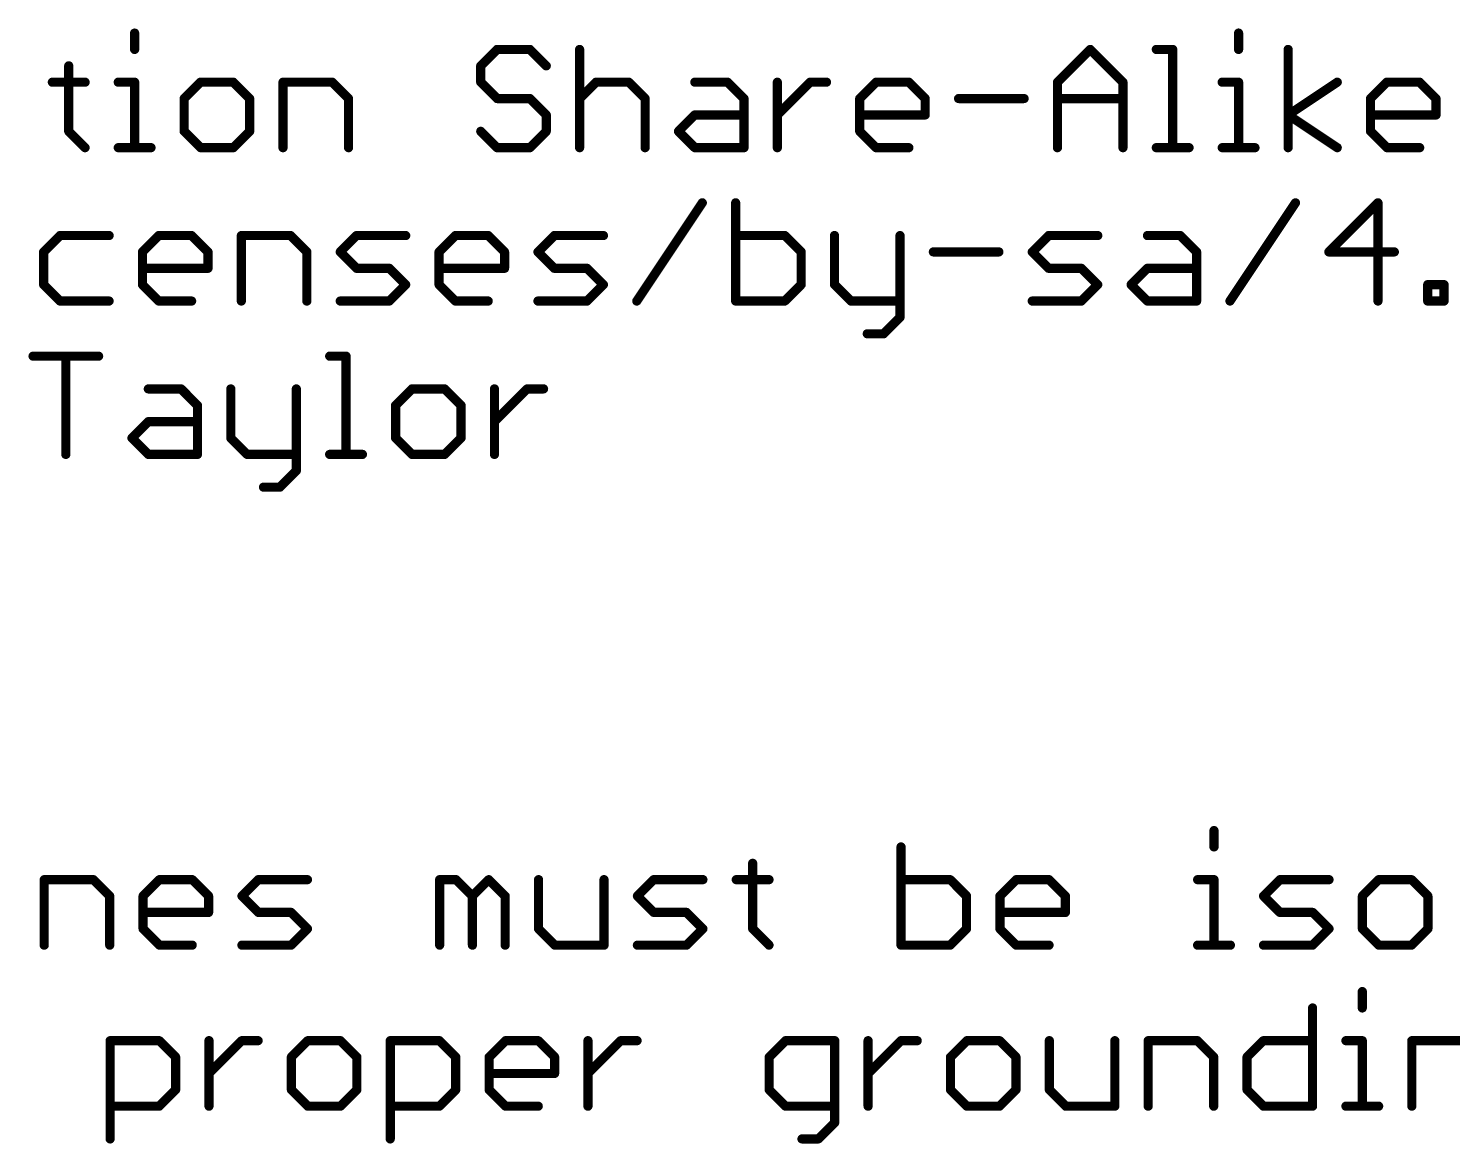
# Model space of a CAD drawing. Extents: x -47 to 60, y -34 to 22.
# Drawn here: x 18.45 to 42.03, y -34.2 to -15.73 of the extents above; entities that cross this region are included whole.
import ezdxf

# ---------------------------------------------------------------- set-up
doc = ezdxf.new("R2010")
doc.units = 0
doc.layers.add('51', color=253, linetype='CONTINUOUS')

msp = doc.modelspace()

# ---------------------------------------------------------------- linework, layer by layer
at = {"layer": '51', "const_width": 0.1524}
for points in [[(20.2079, -15.8056), (20.2079, -16.0768)], [(38.4895, -15.8056), (38.4895, -16.0768)], [(26.2108, -16.0768), (25.9397, -16.348)], [(26.7531, -16.0768), (26.2108, -16.0768)], [(27.0243, -16.348), (26.7531, -16.0768)], [(27.5768, -16.0768), (27.5768, -17.7038)], [(35.4897, -16.6191), (36.0321, -16.0768)], [(36.0321, -16.0768), (36.5744, -16.6191)], [(37.1269, -16.0768), (37.3981, -16.0768)], [(37.3981, -16.0768), (37.3981, -17.7038)], [(39.3098, -17.7038), (39.3098, -16.0768)], [(19.1165, -16.348), (19.1165, -17.4326)], [(25.9397, -16.348), (25.9397, -16.6191)], [(18.8453, -16.6191), (19.3876, -16.6191)], [(19.9367, -16.6191), (20.2079, -16.6191)], [(20.2079, -16.6191), (20.2079, -17.7038)], [(21.2993, -16.6191), (21.0282, -16.8903)], [(21.8417, -16.6191), (21.2993, -16.6191)], [(22.1128, -16.8903), (21.8417, -16.6191)], [(22.6653, -17.7038), (22.6653, -16.6191)], [(22.6653, -16.6191), (23.4788, -16.6191)], [(23.4788, -16.6191), (23.75, -16.8903)], [(25.9397, -16.6191), (26.2108, -16.8903)], [(27.5768, -16.8903), (27.848, -16.6191)], [(27.848, -16.6191), (28.3903, -16.6191)], [(28.3903, -16.6191), (28.6615, -16.8903)], [(29.4851, -16.6191), (30.0275, -16.6191)], [(30.0275, -16.6191), (30.2986, -16.8903)], [(30.8511, -17.7038), (30.8511, -16.6191)], [(30.8511, -17.1615), (31.3935, -16.6191)], [(31.3935, -16.6191), (31.6646, -16.6191)], [(32.2154, -16.8903), (32.4866, -16.6191)], [(32.4866, -16.6191), (33.0289, -16.6191)], [(33.0289, -16.6191), (33.3001, -16.8903)], [(35.4897, -17.7038), (35.4897, -16.6191)], [(36.5744, -16.6191), (36.5744, -17.7038)], [(38.2183, -16.6191), (38.4895, -16.6191)], [(38.4895, -16.6191), (38.4895, -17.7038)], [(39.3098, -17.1615), (40.1233, -16.6191)], [(40.6741, -16.8903), (40.9452, -16.6191)], [(40.9452, -16.6191), (41.4876, -16.6191)], [(41.4876, -16.6191), (41.7587, -16.8903)], [(21.0282, -16.8903), (21.0282, -17.4326)], [(22.1128, -17.4326), (22.1128, -16.8903)], [(23.75, -16.8903), (23.75, -17.7038)], [(26.2108, -16.8903), (26.7531, -16.8903)], [(26.7531, -16.8903), (27.0243, -17.1615)], [(28.6615, -16.8903), (28.6615, -17.7038)], [(30.2986, -16.8903), (30.2986, -17.7038)], [(32.2154, -17.4326), (32.2154, -16.8903)], [(33.3001, -16.8903), (33.3001, -17.1615)], [(33.8526, -16.8903), (34.9372, -16.8903)], [(35.4897, -16.8903), (36.5744, -16.8903)], [(40.6741, -17.4326), (40.6741, -16.8903)], [(41.7587, -16.8903), (41.7587, -17.1615)], [(27.0243, -17.1615), (27.0243, -17.4326)], [(29.214, -17.4326), (29.4851, -17.1615)], [(29.4851, -17.1615), (30.2986, -17.1615)], [(33.3001, -17.1615), (32.2154, -17.1615)], [(40.1233, -17.7038), (39.3098, -17.1615)], [(41.7587, -17.1615), (40.6741, -17.1615)], [(19.1165, -17.4326), (19.3876, -17.7038)], [(21.0282, -17.4326), (21.2993, -17.7038)], [(21.8417, -17.7038), (22.1128, -17.4326)], [(26.2108, -17.7038), (25.9397, -17.4326)], [(27.0243, -17.4326), (26.7531, -17.7038)], [(29.4851, -17.7038), (29.214, -17.4326)], [(32.4866, -17.7038), (32.2154, -17.4326)], [(40.9452, -17.7038), (40.6741, -17.4326)], [(19.9367, -17.7038), (20.4791, -17.7038)], [(21.2993, -17.7038), (21.8417, -17.7038)], [(26.7531, -17.7038), (26.2108, -17.7038)], [(30.2986, -17.7038), (29.4851, -17.7038)], [(33.0289, -17.7038), (32.4866, -17.7038)], [(37.1269, -17.7038), (37.6692, -17.7038)], [(38.2183, -17.7038), (38.7607, -17.7038)], [(41.4876, -17.7038), (40.9452, -17.7038)], [(28.5238, -20.2438), (29.6085, -18.6168)], [(30.1609, -18.6168), (30.1609, -20.2438)], [(38.3467, -20.2438), (39.4314, -18.6168)], [(40.7974, -18.6168), (39.9839, -19.4303)], [(40.7974, -20.2438), (40.7974, -18.6168)], [(18.972, -19.1591), (18.7009, -19.4303)], [(19.7855, -19.1591), (18.972, -19.1591)], [(20.338, -19.4303), (20.6092, -19.1591)], [(20.6092, -19.1591), (21.1515, -19.1591)], [(21.1515, -19.1591), (21.4227, -19.4303)], [(21.9752, -20.2438), (21.9752, -19.1591)], [(21.9752, -19.1591), (22.7887, -19.1591)], [(22.7887, -19.1591), (23.0598, -19.4303)], [(23.6123, -19.4303), (23.8835, -19.1591)], [(23.8835, -19.1591), (24.697, -19.1591)], [(25.2495, -19.4303), (25.5206, -19.1591)], [(25.5206, -19.1591), (26.063, -19.1591)], [(26.063, -19.1591), (26.3341, -19.4303)], [(26.8866, -19.4303), (27.1578, -19.1591)], [(27.1578, -19.1591), (27.9713, -19.1591)], [(30.9744, -19.1591), (30.1609, -19.1591)], [(31.2456, -19.4303), (30.9744, -19.1591)], [(31.7981, -19.1591), (31.7981, -19.9726)], [(32.8828, -19.1591), (32.8828, -20.515)], [(35.0724, -19.4303), (35.3436, -19.1591)], [(35.3436, -19.1591), (36.1571, -19.1591)], [(36.9807, -19.1591), (37.5231, -19.1591)], [(37.5231, -19.1591), (37.7942, -19.4303)], [(18.7009, -19.4303), (18.7009, -19.9726)], [(20.338, -19.9726), (20.338, -19.4303)], [(21.4227, -19.4303), (21.4227, -19.7015)], [(23.0598, -19.4303), (23.0598, -20.2438)], [(23.8835, -19.7015), (23.6123, -19.4303)], [(25.2495, -19.9726), (25.2495, -19.4303)], [(26.3341, -19.4303), (26.3341, -19.7015)], [(27.1578, -19.7015), (26.8866, -19.4303)], [(31.2456, -19.9726), (31.2456, -19.4303)], [(33.4353, -19.4303), (34.5199, -19.4303)], [(35.3436, -19.7015), (35.0724, -19.4303)], [(37.7942, -19.4303), (37.7942, -20.2438)], [(39.9839, -19.4303), (41.0685, -19.4303)], [(21.4227, -19.7015), (20.338, -19.7015)], [(24.4258, -19.7015), (23.8835, -19.7015)], [(24.697, -19.9726), (24.4258, -19.7015)], [(26.3341, -19.7015), (25.2495, -19.7015)], [(27.7001, -19.7015), (27.1578, -19.7015)], [(27.9713, -19.9726), (27.7001, -19.7015)], [(35.8859, -19.7015), (35.3436, -19.7015)], [(36.1571, -19.9726), (35.8859, -19.7015)], [(36.7096, -19.9726), (36.9807, -19.7015)], [(36.9807, -19.7015), (37.7942, -19.7015)], [(18.7009, -19.9726), (18.972, -20.2438)], [(20.6092, -20.2438), (20.338, -19.9726)], [(24.4258, -20.2438), (24.697, -19.9726)], [(25.5206, -20.2438), (25.2495, -19.9726)], [(27.7001, -20.2438), (27.9713, -19.9726)], [(30.9744, -20.2438), (31.2456, -19.9726)], [(31.7981, -19.9726), (32.0693, -20.2438)], [(35.8859, -20.2438), (36.1571, -19.9726)], [(36.9807, -20.2438), (36.7096, -19.9726)], [(41.621, -20.2438), (41.621, -19.9726)], [(41.621, -19.9726), (41.8922, -19.9726)], [(41.8922, -19.9726), (41.8922, -20.2438)], [(18.972, -20.2438), (19.7855, -20.2438)], [(21.1515, -20.2438), (20.6092, -20.2438)], [(23.6123, -20.2438), (24.4258, -20.2438)], [(26.063, -20.2438), (25.5206, -20.2438)], [(26.8866, -20.2438), (27.7001, -20.2438)], [(30.1609, -20.2438), (30.9744, -20.2438)], [(32.0693, -20.2438), (32.8828, -20.2438)], [(35.0724, -20.2438), (35.8859, -20.2438)], [(37.7942, -20.2438), (36.9807, -20.2438)], [(41.8922, -20.2438), (41.621, -20.2438)], [(32.8828, -20.515), (32.6116, -20.7861)], [(32.6116, -20.7861), (32.3404, -20.7861)], [(18.5263, -21.1568), (19.611, -21.1568)], [(19.0686, -22.7838), (19.0686, -21.1568)], [(23.4378, -21.1568), (23.7089, -21.1568)], [(23.7089, -21.1568), (23.7089, -22.7838)], [(20.4346, -21.6991), (20.977, -21.6991)], [(20.977, -21.6991), (21.2481, -21.9703)], [(21.8006, -21.6991), (21.8006, -22.5126)], [(22.8853, -21.6991), (22.8853, -23.055)], [(24.8004, -21.6991), (24.5292, -21.9703)], [(25.3427, -21.6991), (24.8004, -21.6991)], [(25.6139, -21.9703), (25.3427, -21.6991)], [(26.1664, -22.7838), (26.1664, -21.6991)], [(26.1664, -22.2415), (26.7087, -21.6991)], [(26.7087, -21.6991), (26.9799, -21.6991)], [(21.2481, -21.9703), (21.2481, -22.7838)], [(24.5292, -21.9703), (24.5292, -22.5126)], [(25.6139, -22.5126), (25.6139, -21.9703)], [(20.1635, -22.5126), (20.4346, -22.2415)], [(20.4346, -22.2415), (21.2481, -22.2415)], [(20.4346, -22.7838), (20.1635, -22.5126)], [(21.8006, -22.5126), (22.0718, -22.7838)], [(24.5292, -22.5126), (24.8004, -22.7838)], [(25.3427, -22.7838), (25.6139, -22.5126)], [(21.2481, -22.7838), (20.4346, -22.7838)], [(22.0718, -22.7838), (22.8853, -22.7838)], [(23.4378, -22.7838), (23.9801, -22.7838)], [(24.8004, -22.7838), (25.3427, -22.7838)], [(22.8853, -23.055), (22.6141, -23.3261)], [(22.6141, -23.3261), (22.343, -23.3261)], [(38.0822, -29.0136), (38.0822, -29.2848)], [(32.8996, -29.2848), (32.8996, -30.9118)], [(30.4421, -29.556), (30.4421, -30.6406)], [(18.7109, -30.9118), (18.7109, -29.8271)], [(18.7109, -29.8271), (19.5244, -29.8271)], [(19.5244, -29.8271), (19.7955, -30.0983)], [(20.348, -30.0983), (20.6192, -29.8271)], [(20.6192, -29.8271), (21.1615, -29.8271)], [(21.1615, -29.8271), (21.4327, -30.0983)], [(21.9852, -30.0983), (22.2564, -29.8271)], [(22.2564, -29.8271), (23.0699, -29.8271)], [(25.2595, -30.9118), (25.2595, -29.8271)], [(25.2595, -29.8271), (25.5307, -29.8271)], [(25.5307, -29.8271), (25.8018, -30.0983)], [(25.8018, -30.0983), (26.073, -29.8271)], [(26.073, -29.8271), (26.3442, -30.0983)], [(26.8967, -29.8271), (26.8967, -30.6406)], [(27.9813, -30.9118), (27.9813, -29.8271)], [(28.5338, -30.0983), (28.805, -29.8271)], [(28.805, -29.8271), (29.6185, -29.8271)], [(30.171, -29.8271), (30.7133, -29.8271)], [(33.7131, -29.8271), (32.8996, -29.8271)], [(33.9842, -30.0983), (33.7131, -29.8271)], [(34.5367, -30.0983), (34.8079, -29.8271)], [(34.8079, -29.8271), (35.3502, -29.8271)], [(35.3502, -29.8271), (35.6214, -30.0983)], [(37.811, -29.8271), (38.0822, -29.8271)], [(38.0822, -29.8271), (38.0822, -30.9118)], [(38.9025, -30.0983), (39.1736, -29.8271)], [(39.1736, -29.8271), (39.9871, -29.8271)], [(40.8108, -29.8271), (40.5396, -30.0983)], [(41.3531, -29.8271), (40.8108, -29.8271)], [(41.6243, -30.0983), (41.3531, -29.8271)], [(19.7955, -30.0983), (19.7955, -30.9118)], [(20.348, -30.6406), (20.348, -30.0983)], [(21.4327, -30.0983), (21.4327, -30.3695)], [(22.2564, -30.3695), (21.9852, -30.0983)], [(25.8018, -30.0983), (25.8018, -30.9118)], [(26.3442, -30.0983), (26.3442, -30.9118)], [(28.805, -30.3695), (28.5338, -30.0983)], [(33.9842, -30.6406), (33.9842, -30.0983)], [(34.5367, -30.6406), (34.5367, -30.0983)], [(35.6214, -30.0983), (35.6214, -30.3695)], [(39.1736, -30.3695), (38.9025, -30.0983)], [(40.5396, -30.0983), (40.5396, -30.6406)], [(41.6243, -30.6406), (41.6243, -30.0983)], [(21.4327, -30.3695), (20.348, -30.3695)], [(22.7987, -30.3695), (22.2564, -30.3695)], [(23.0699, -30.6406), (22.7987, -30.3695)], [(29.3473, -30.3695), (28.805, -30.3695)], [(29.6185, -30.6406), (29.3473, -30.3695)], [(35.6214, -30.3695), (34.5367, -30.3695)], [(39.716, -30.3695), (39.1736, -30.3695)], [(39.9871, -30.6406), (39.716, -30.3695)], [(20.6192, -30.9118), (20.348, -30.6406)], [(22.7987, -30.9118), (23.0699, -30.6406)], [(26.8967, -30.6406), (27.1678, -30.9118)], [(29.3473, -30.9118), (29.6185, -30.6406)], [(30.4421, -30.6406), (30.7133, -30.9118)], [(33.7131, -30.9118), (33.9842, -30.6406)], [(34.8079, -30.9118), (34.5367, -30.6406)], [(39.716, -30.9118), (39.9871, -30.6406)], [(40.5396, -30.6406), (40.8108, -30.9118)], [(41.3531, -30.9118), (41.6243, -30.6406)], [(21.1615, -30.9118), (20.6192, -30.9118)], [(21.9852, -30.9118), (22.7987, -30.9118)], [(27.1678, -30.9118), (27.9813, -30.9118)], [(28.5338, -30.9118), (29.3473, -30.9118)], [(32.8996, -30.9118), (33.7131, -30.9118)], [(35.3502, -30.9118), (34.8079, -30.9118)], [(37.811, -30.9118), (38.3534, -30.9118)], [(38.9025, -30.9118), (39.716, -30.9118)], [(40.8108, -30.9118), (41.3531, -30.9118)], [(40.5379, -31.6806), (40.5379, -31.9518)], [(39.7143, -31.9518), (39.7143, -33.5788)], [(19.8023, -34.1211), (19.8023, -32.4941)], [(19.8023, -32.4941), (20.6158, -32.4941)], [(20.6158, -32.4941), (20.887, -32.7653)], [(21.4395, -33.5788), (21.4395, -32.4941)], [(21.4395, -33.0365), (21.9818, -32.4941)], [(21.9818, -32.4941), (22.253, -32.4941)], [(23.0749, -32.4941), (22.8038, -32.7653)], [(23.6173, -32.4941), (23.0749, -32.4941)], [(23.8884, -32.7653), (23.6173, -32.4941)], [(24.4409, -34.1211), (24.4409, -32.4941)], [(24.4409, -32.4941), (25.2544, -32.4941)], [(25.2544, -32.4941), (25.5256, -32.7653)], [(26.0781, -32.7653), (26.3493, -32.4941)], [(26.3493, -32.4941), (26.8916, -32.4941)], [(26.8916, -32.4941), (27.1628, -32.7653)], [(27.7152, -33.5788), (27.7152, -32.4941)], [(27.7152, -33.0365), (28.2576, -32.4941)], [(28.2576, -32.4941), (28.5287, -32.4941)], [(30.9879, -32.4941), (30.7167, -32.7653)], [(31.8014, -32.4941), (30.9879, -32.4941)], [(31.8014, -33.85), (31.8014, -32.4941)], [(32.3539, -33.5788), (32.3539, -32.4941)], [(32.3539, -33.0365), (32.8962, -32.4941)], [(32.8962, -32.4941), (33.1673, -32.4941)], [(33.9893, -32.4941), (33.7182, -32.7653)], [(34.5316, -32.4941), (33.9893, -32.4941)], [(34.8028, -32.7653), (34.5316, -32.4941)], [(35.3553, -32.4941), (35.3553, -33.3076)], [(36.44, -33.5788), (36.44, -32.4941)], [(36.9925, -33.5788), (36.9925, -32.4941)], [(36.9925, -32.4941), (37.806, -32.4941)], [(37.806, -32.4941), (38.0771, -32.7653)], [(38.6296, -32.7653), (38.9008, -32.4941)], [(38.9008, -32.4941), (39.7143, -32.4941)], [(40.2668, -32.4941), (40.5379, -32.4941)], [(40.5379, -32.4941), (40.5379, -33.5788)], [(41.3582, -33.5788), (41.3582, -32.4941)], [(41.3582, -32.4941), (42.1717, -32.4941)], [(20.887, -32.7653), (20.887, -33.3076)], [(22.8038, -32.7653), (22.8038, -33.3076)], [(23.8884, -33.3076), (23.8884, -32.7653)], [(25.5256, -32.7653), (25.5256, -33.3076)], [(26.0781, -33.3076), (26.0781, -32.7653)], [(27.1628, -32.7653), (27.1628, -33.0365)], [(30.7167, -32.7653), (30.7167, -33.3076)], [(33.7182, -32.7653), (33.7182, -33.3076)], [(34.8028, -33.3076), (34.8028, -32.7653)], [(38.0771, -32.7653), (38.0771, -33.5788)], [(38.6296, -33.3076), (38.6296, -32.7653)], [(27.1628, -33.0365), (26.0781, -33.0365)], [(20.887, -33.3076), (20.6158, -33.5788)], [(22.8038, -33.3076), (23.0749, -33.5788)], [(23.6173, -33.5788), (23.8884, -33.3076)], [(25.5256, -33.3076), (25.2544, -33.5788)], [(26.3493, -33.5788), (26.0781, -33.3076)], [(30.7167, -33.3076), (30.9879, -33.5788)], [(33.7182, -33.3076), (33.9893, -33.5788)], [(34.5316, -33.5788), (34.8028, -33.3076)], [(35.3553, -33.3076), (35.6265, -33.5788)], [(38.9008, -33.5788), (38.6296, -33.3076)], [(20.6158, -33.5788), (19.8023, -33.5788)], [(23.0749, -33.5788), (23.6173, -33.5788)], [(25.2544, -33.5788), (24.4409, -33.5788)], [(26.8916, -33.5788), (26.3493, -33.5788)], [(30.9879, -33.5788), (31.8014, -33.5788)], [(33.9893, -33.5788), (34.5316, -33.5788)], [(35.6265, -33.5788), (36.44, -33.5788)], [(39.7143, -33.5788), (38.9008, -33.5788)], [(40.2668, -33.5788), (40.8091, -33.5788)], [(31.5302, -34.1211), (31.8014, -33.85)], [(31.259, -34.1211), (31.5302, -34.1211)]]:
    msp.add_lwpolyline(points, dxfattribs=at)
at = {"layer": '51', "const_width": 0.0762}
for points in [[(20.246, -15.8056, 1), (20.1698, -15.8056)], [(38.5276, -15.8056, 1), (38.4514, -15.8056)], [(26.2108, -16.0387, 1), (26.2108, -16.1149)], [(26.2378, -16.1038, 1), (26.1839, -16.0499)], [(26.7801, -16.0499, 1), (26.7262, -16.1038)], [(26.7531, -16.1149, 1), (26.7531, -16.0387)], [(27.6149, -16.0768, 1), (27.5387, -16.0768)], [(36.059, -16.0499, 1), (36.0051, -16.1038)], [(36.059, -16.1038, 1), (36.0051, -16.0499)], [(37.1269, -16.0387, 1), (37.1269, -16.1149)], [(37.4362, -16.0768, 1), (37.36, -16.0768)], [(37.3981, -16.1149, 1), (37.3981, -16.0387)], [(39.3479, -16.0768, 1), (39.2717, -16.0768)], [(20.1698, -16.0768, 1), (20.246, -16.0768)], [(38.4514, -16.0768, 1), (38.5276, -16.0768)], [(19.1546, -16.348, 1), (19.0784, -16.348)], [(25.9127, -16.321, 1), (25.9666, -16.3749)], [(25.9778, -16.348, 1), (25.9016, -16.348)], [(26.9974, -16.3749, 1), (27.0513, -16.321)], [(18.8453, -16.581, 1), (18.8453, -16.6572)], [(19.3876, -16.6572, 1), (19.3876, -16.581)], [(19.9367, -16.581, 1), (19.9367, -16.6572)], [(20.246, -16.6191, 1), (20.1698, -16.6191)], [(20.2079, -16.6572, 1), (20.2079, -16.581)], [(21.2993, -16.581, 1), (21.2993, -16.6572)], [(21.3263, -16.6461, 1), (21.2724, -16.5922)], [(21.8686, -16.5922, 1), (21.8147, -16.6461)], [(21.8417, -16.6572, 1), (21.8417, -16.581)], [(22.7034, -16.6191, 1), (22.6272, -16.6191)], [(22.6653, -16.581, 1), (22.6653, -16.6572)], [(23.5058, -16.5922, 1), (23.4519, -16.6461)], [(23.4788, -16.6572, 1), (23.4788, -16.581)], [(25.9666, -16.5922, 1), (25.9127, -16.6461)], [(25.9016, -16.6191, 1), (25.9778, -16.6191)], [(27.848, -16.581, 1), (27.848, -16.6572)], [(27.8749, -16.6461, 1), (27.821, -16.5922)], [(28.4172, -16.5922, 1), (28.3634, -16.6461)], [(28.3903, -16.6572, 1), (28.3903, -16.581)], [(29.4851, -16.581, 1), (29.4851, -16.6572)], [(30.0544, -16.5922, 1), (30.0005, -16.6461)], [(30.0275, -16.6572, 1), (30.0275, -16.581)], [(30.8892, -16.6191, 1), (30.813, -16.6191)], [(31.3935, -16.581, 1), (31.3935, -16.6572)], [(31.4204, -16.6461, 1), (31.3665, -16.5922)], [(31.6646, -16.6572, 1), (31.6646, -16.581)], [(32.4866, -16.581, 1), (32.4866, -16.6572)], [(32.5135, -16.6461, 1), (32.4596, -16.5922)], [(33.0559, -16.5922, 1), (33.002, -16.6461)], [(33.0289, -16.6572, 1), (33.0289, -16.581)], [(35.5278, -16.6191, 1), (35.4516, -16.6191)], [(35.4628, -16.5922, 1), (35.5167, -16.6461)], [(36.6125, -16.6191, 1), (36.5363, -16.6191)], [(36.5474, -16.6461, 1), (36.6013, -16.5922)], [(38.2183, -16.581, 1), (38.2183, -16.6572)], [(38.5276, -16.6191, 1), (38.4514, -16.6191)], [(38.4895, -16.6572, 1), (38.4895, -16.581)], [(40.1444, -16.6508, 1), (40.1021, -16.5874)], [(40.9452, -16.581, 1), (40.9452, -16.6572)], [(40.9722, -16.6461, 1), (40.9183, -16.5922)], [(41.5145, -16.5922, 1), (41.4606, -16.6461)], [(41.4876, -16.6572, 1), (41.4876, -16.581)], [(21.0663, -16.8903, 1), (20.9901, -16.8903)], [(21.0012, -16.8634, 1), (21.0551, -16.9172)], [(22.1509, -16.8903, 1), (22.0747, -16.8903)], [(22.0859, -16.9172, 1), (22.1398, -16.8634)], [(23.7881, -16.8903, 1), (23.7119, -16.8903)], [(23.7231, -16.9172, 1), (23.7769, -16.8634)], [(26.2108, -16.8522, 1), (26.2108, -16.9284)], [(26.1839, -16.9172, 1), (26.2378, -16.8634)], [(26.7801, -16.8634, 1), (26.7262, -16.9172)], [(26.7531, -16.9284, 1), (26.7531, -16.8522)], [(27.5499, -16.8634, 1), (27.6038, -16.9172)], [(28.6996, -16.8903, 1), (28.6234, -16.8903)], [(28.6345, -16.9172, 1), (28.6884, -16.8634)], [(30.3367, -16.8903, 1), (30.2605, -16.8903)], [(30.2717, -16.9172, 1), (30.3256, -16.8634)], [(32.2535, -16.8903, 1), (32.1773, -16.8903)], [(32.1885, -16.8634, 1), (32.2424, -16.9172)], [(33.3382, -16.8903, 1), (33.262, -16.8903)], [(33.2731, -16.9172, 1), (33.327, -16.8634)], [(33.8526, -16.8522, 1), (33.8526, -16.9284)], [(34.9372, -16.9284, 1), (34.9372, -16.8522)], [(35.4897, -16.8522, 1), (35.4897, -16.9284)], [(36.5744, -16.9284, 1), (36.5744, -16.8522)], [(40.7122, -16.8903, 1), (40.636, -16.8903)], [(40.6471, -16.8634, 1), (40.701, -16.9172)], [(41.7968, -16.8903, 1), (41.7206, -16.8903)], [(41.7318, -16.9172, 1), (41.7857, -16.8634)], [(27.0624, -17.1615, 1), (26.9862, -17.1615)], [(26.9974, -17.1884, 1), (27.0513, -17.1345)], [(29.4851, -17.1234, 1), (29.4851, -17.1996)], [(29.5121, -17.1884, 1), (29.4582, -17.1345)], [(30.2986, -17.1996, 1), (30.2986, -17.1234)], [(30.8242, -17.1345, 1), (30.8781, -17.1884)], [(32.2154, -17.1234, 1), (32.2154, -17.1996)], [(33.262, -17.1615, 1), (33.3382, -17.1615)], [(33.3001, -17.1996, 1), (33.3001, -17.1234)], [(39.3309, -17.1298, 1), (39.2886, -17.1932)], [(39.2886, -17.1298, 1), (39.3309, -17.1932)], [(40.6741, -17.1234, 1), (40.6741, -17.1996)], [(41.7206, -17.1615, 1), (41.7968, -17.1615)], [(41.7587, -17.1996, 1), (41.7587, -17.1234)], [(19.1434, -17.4057, 1), (19.0895, -17.4596)], [(19.0784, -17.4326, 1), (19.1546, -17.4326)], [(21.0551, -17.4057, 1), (21.0012, -17.4596)], [(20.9901, -17.4326, 1), (21.0663, -17.4326)], [(22.0747, -17.4326, 1), (22.1509, -17.4326)], [(22.1398, -17.4596, 1), (22.0859, -17.4057)], [(25.9666, -17.4057, 1), (25.9127, -17.4596)], [(26.9862, -17.4326, 1), (27.0624, -17.4326)], [(27.0513, -17.4596, 1), (26.9974, -17.4057)], [(29.2409, -17.4057, 1), (29.187, -17.4596)], [(29.187, -17.4057, 1), (29.2409, -17.4596)], [(32.2424, -17.4057, 1), (32.1885, -17.4596)], [(32.1773, -17.4326, 1), (32.2535, -17.4326)], [(40.701, -17.4057, 1), (40.6471, -17.4596)], [(40.636, -17.4326, 1), (40.7122, -17.4326)], [(19.3607, -17.7307, 1), (19.4146, -17.6769)], [(19.9367, -17.6657, 1), (19.9367, -17.7419)], [(20.1698, -17.7038, 1), (20.246, -17.7038)], [(20.4791, -17.7419, 1), (20.4791, -17.6657)], [(21.2993, -17.6657, 1), (21.2993, -17.7419)], [(21.2724, -17.7307, 1), (21.3263, -17.6769)], [(21.8147, -17.6769, 1), (21.8686, -17.7307)], [(21.8417, -17.7419, 1), (21.8417, -17.6657)], [(22.6272, -17.7038, 1), (22.7034, -17.7038)], [(23.7119, -17.7038, 1), (23.7881, -17.7038)], [(26.2108, -17.6657, 1), (26.2108, -17.7419)], [(26.1839, -17.7307, 1), (26.2378, -17.6769)], [(26.7262, -17.6769, 1), (26.7801, -17.7307)], [(26.7531, -17.7419, 1), (26.7531, -17.6657)], [(27.5387, -17.7038, 1), (27.6149, -17.7038)], [(28.6234, -17.7038, 1), (28.6996, -17.7038)], [(29.4851, -17.6657, 1), (29.4851, -17.7419)], [(29.4582, -17.7307, 1), (29.5121, -17.6769)], [(30.2605, -17.7038, 1), (30.3367, -17.7038)], [(30.2986, -17.7419, 1), (30.2986, -17.6657)], [(30.813, -17.7038, 1), (30.8892, -17.7038)], [(32.4866, -17.6657, 1), (32.4866, -17.7419)], [(32.4596, -17.7307, 1), (32.5135, -17.6769)], [(33.0289, -17.7419, 1), (33.0289, -17.6657)], [(35.4516, -17.7038, 1), (35.5278, -17.7038)], [(36.5363, -17.7038, 1), (36.6125, -17.7038)], [(37.1269, -17.6657, 1), (37.1269, -17.7419)], [(37.36, -17.7038, 1), (37.4362, -17.7038)], [(37.6692, -17.7419, 1), (37.6692, -17.6657)], [(38.2183, -17.6657, 1), (38.2183, -17.7419)], [(38.4514, -17.7038, 1), (38.5276, -17.7038)], [(38.7607, -17.7419, 1), (38.7607, -17.6657)], [(39.2717, -17.7038, 1), (39.3479, -17.7038)], [(40.1021, -17.7355, 1), (40.1444, -17.6721)], [(40.9452, -17.6657, 1), (40.9452, -17.7419)], [(40.9183, -17.7307, 1), (40.9722, -17.6769)], [(41.4876, -17.7419, 1), (41.4876, -17.6657)], [(29.6402, -18.6379, 1), (29.5768, -18.5957)], [(30.199, -18.6168, 1), (30.1228, -18.6168)], [(39.4631, -18.6379, 1), (39.3997, -18.5957)], [(40.8355, -18.6168, 1), (40.7593, -18.6168)], [(40.8243, -18.6438, 1), (40.7704, -18.5899)], [(18.972, -19.121, 1), (18.972, -19.1972)], [(18.999, -19.1861, 1), (18.9451, -19.1322)], [(19.7855, -19.1972, 1), (19.7855, -19.121)], [(20.6092, -19.121, 1), (20.6092, -19.1972)], [(20.6361, -19.1861, 1), (20.5822, -19.1322)], [(21.1784, -19.1322, 1), (21.1246, -19.1861)], [(21.1515, -19.1972, 1), (21.1515, -19.121)], [(22.0133, -19.1591, 1), (21.9371, -19.1591)], [(21.9752, -19.121, 1), (21.9752, -19.1972)], [(22.8156, -19.1322, 1), (22.7617, -19.1861)], [(22.7887, -19.1972, 1), (22.7887, -19.121)], [(23.8835, -19.121, 1), (23.8835, -19.1972)], [(23.9104, -19.1861, 1), (23.8565, -19.1322)], [(24.697, -19.1972, 1), (24.697, -19.121)], [(25.5206, -19.121, 1), (25.5206, -19.1972)], [(25.5476, -19.1861, 1), (25.4937, -19.1322)], [(26.0899, -19.1322, 1), (26.036, -19.1861)], [(26.063, -19.1972, 1), (26.063, -19.121)], [(27.1578, -19.121, 1), (27.1578, -19.1972)], [(27.1847, -19.1861, 1), (27.1309, -19.1322)], [(27.9713, -19.1972, 1), (27.9713, -19.121)], [(30.1609, -19.121, 1), (30.1609, -19.1972)], [(31.0014, -19.1322, 1), (30.9475, -19.1861)], [(30.9744, -19.1972, 1), (30.9744, -19.121)], [(31.8362, -19.1591, 1), (31.76, -19.1591)], [(32.9209, -19.1591, 1), (32.8447, -19.1591)], [(35.3436, -19.121, 1), (35.3436, -19.1972)], [(35.3705, -19.1861, 1), (35.3166, -19.1322)], [(36.1571, -19.1972, 1), (36.1571, -19.121)], [(36.9807, -19.121, 1), (36.9807, -19.1972)], [(37.55, -19.1322, 1), (37.4961, -19.1861)], [(37.5231, -19.1972, 1), (37.5231, -19.121)], [(18.739, -19.4303, 1), (18.6628, -19.4303)], [(18.6739, -19.4034, 1), (18.7278, -19.4572)], [(20.3761, -19.4303, 1), (20.2999, -19.4303)], [(20.3111, -19.4034, 1), (20.365, -19.4572)], [(21.4608, -19.4303, 1), (21.3846, -19.4303)], [(21.3957, -19.4572, 1), (21.4496, -19.4034)], [(23.0979, -19.4303, 1), (23.0217, -19.4303)], [(23.0329, -19.4572, 1), (23.0868, -19.4034)], [(23.6393, -19.4034, 1), (23.5854, -19.4572)], [(23.5854, -19.4034, 1), (23.6393, -19.4572)], [(25.2876, -19.4303, 1), (25.2114, -19.4303)], [(25.2225, -19.4034, 1), (25.2764, -19.4572)], [(26.3722, -19.4303, 1), (26.296, -19.4303)], [(26.3072, -19.4572, 1), (26.3611, -19.4034)], [(26.9136, -19.4034, 1), (26.8597, -19.4572)], [(26.8597, -19.4034, 1), (26.9136, -19.4572)], [(31.2837, -19.4303, 1), (31.2075, -19.4303)], [(31.2187, -19.4572, 1), (31.2726, -19.4034)], [(33.4353, -19.3922, 1), (33.4353, -19.4684)], [(34.5199, -19.4684, 1), (34.5199, -19.3922)], [(35.0994, -19.4034, 1), (35.0455, -19.4572)], [(35.0455, -19.4034, 1), (35.0994, -19.4572)], [(37.8323, -19.4303, 1), (37.7561, -19.4303)], [(37.7673, -19.4572, 1), (37.8212, -19.4034)], [(39.9839, -19.3922, 1), (39.9839, -19.4684)], [(39.9569, -19.4034, 1), (40.0108, -19.4572)], [(41.0685, -19.4684, 1), (41.0685, -19.3922)], [(20.338, -19.6634, 1), (20.338, -19.7396)], [(21.3846, -19.7015, 1), (21.4608, -19.7015)], [(21.4227, -19.7396, 1), (21.4227, -19.6634)], [(23.8835, -19.6634, 1), (23.8835, -19.7396)], [(23.8565, -19.7284, 1), (23.9104, -19.6745)], [(24.4528, -19.6745, 1), (24.3989, -19.7284)], [(24.4258, -19.7396, 1), (24.4258, -19.6634)], [(25.2495, -19.6634, 1), (25.2495, -19.7396)], [(26.296, -19.7015, 1), (26.3722, -19.7015)], [(26.3341, -19.7396, 1), (26.3341, -19.6634)], [(27.1578, -19.6634, 1), (27.1578, -19.7396)], [(27.1309, -19.7284, 1), (27.1847, -19.6745)], [(27.7271, -19.6745, 1), (27.6732, -19.7284)], [(27.7001, -19.7396, 1), (27.7001, -19.6634)], [(35.3436, -19.6634, 1), (35.3436, -19.7396)], [(35.3166, -19.7284, 1), (35.3705, -19.6745)], [(35.9129, -19.6745, 1), (35.859, -19.7284)], [(35.8859, -19.7396, 1), (35.8859, -19.6634)], [(36.9807, -19.6634, 1), (36.9807, -19.7396)], [(37.0077, -19.7284, 1), (36.9538, -19.6745)], [(37.7942, -19.7396, 1), (37.7942, -19.6634)], [(18.7278, -19.9457, 1), (18.6739, -19.9996)], [(18.6628, -19.9726, 1), (18.739, -19.9726)], [(20.365, -19.9457, 1), (20.3111, -19.9996)], [(20.2999, -19.9726, 1), (20.3761, -19.9726)], [(24.7239, -19.9996, 1), (24.67, -19.9457)], [(24.67, -19.9996, 1), (24.7239, -19.9457)], [(25.2764, -19.9457, 1), (25.2225, -19.9996)], [(25.2114, -19.9726, 1), (25.2876, -19.9726)], [(27.9982, -19.9996, 1), (27.9444, -19.9457)], [(27.9444, -19.9996, 1), (27.9982, -19.9457)], [(31.2075, -19.9726, 1), (31.2837, -19.9726)], [(31.2725, -19.9996, 1), (31.2187, -19.9457)], [(31.825, -19.9457, 1), (31.7712, -19.9996)], [(31.76, -19.9726, 1), (31.8362, -19.9726)], [(36.184, -19.9996, 1), (36.1301, -19.9457)], [(36.1301, -19.9996, 1), (36.184, -19.9457)], [(36.7365, -19.9457, 1), (36.6826, -19.9996)], [(36.6826, -19.9457, 1), (36.7365, -19.9996)], [(41.6591, -19.9726, 1), (41.5829, -19.9726)], [(41.621, -19.9345, 1), (41.621, -20.0107)], [(41.9303, -19.9726, 1), (41.8541, -19.9726)], [(41.8922, -20.0107, 1), (41.8922, -19.9345)], [(18.972, -20.2057, 1), (18.972, -20.2819)], [(18.9451, -20.2707, 1), (18.999, -20.2169)], [(19.7855, -20.2819, 1), (19.7855, -20.2057)], [(20.6092, -20.2057, 1), (20.6092, -20.2819)], [(20.5822, -20.2707, 1), (20.6361, -20.2169)], [(21.1515, -20.2819, 1), (21.1515, -20.2057)], [(21.9371, -20.2438, 1), (22.0133, -20.2438)], [(23.0217, -20.2438, 1), (23.0979, -20.2438)], [(23.6123, -20.2057, 1), (23.6123, -20.2819)], [(24.3989, -20.2169, 1), (24.4528, -20.2707)], [(24.4258, -20.2819, 1), (24.4258, -20.2057)], [(25.5206, -20.2057, 1), (25.5206, -20.2819)], [(25.4937, -20.2707, 1), (25.5476, -20.2169)], [(26.063, -20.2819, 1), (26.063, -20.2057)], [(26.8866, -20.2057, 1), (26.8866, -20.2819)], [(27.6732, -20.2169, 1), (27.7271, -20.2707)], [(27.7001, -20.2819, 1), (27.7001, -20.2057)], [(28.4921, -20.2227, 1), (28.5555, -20.2649)], [(30.1609, -20.2057, 1), (30.1609, -20.2819)], [(30.1228, -20.2438, 1), (30.199, -20.2438)], [(30.9475, -20.2169, 1), (31.0014, -20.2707)], [(30.9744, -20.2819, 1), (30.9744, -20.2057)], [(32.0693, -20.2057, 1), (32.0693, -20.2819)], [(32.0423, -20.2707, 1), (32.0962, -20.2169)], [(32.8828, -20.2819, 1), (32.8828, -20.2057)], [(35.0724, -20.2057, 1), (35.0724, -20.2819)], [(35.859, -20.2169, 1), (35.9129, -20.2707)], [(35.8859, -20.2819, 1), (35.8859, -20.2057)], [(36.9807, -20.2057, 1), (36.9807, -20.2819)], [(36.9538, -20.2707, 1), (37.0077, -20.2169)], [(37.7561, -20.2438, 1), (37.8323, -20.2438)], [(37.7942, -20.2819, 1), (37.7942, -20.2057)], [(38.315, -20.2227, 1), (38.3784, -20.2649)], [(40.7593, -20.2438, 1), (40.8355, -20.2438)], [(41.621, -20.2057, 1), (41.621, -20.2819)], [(41.5829, -20.2438, 1), (41.6591, -20.2438)], [(41.8541, -20.2438, 1), (41.9303, -20.2438)], [(41.8922, -20.2819, 1), (41.8922, -20.2057)], [(32.8447, -20.515, 1), (32.9209, -20.515)], [(32.9097, -20.5419, 1), (32.8558, -20.488)], [(32.3404, -20.748, 1), (32.3404, -20.8242)], [(32.5847, -20.7592, 1), (32.6385, -20.8131)], [(32.6116, -20.8242, 1), (32.6116, -20.748)], [(18.5263, -21.1187, 1), (18.5263, -21.1949)], [(19.1067, -21.1568, 1), (19.0305, -21.1568)], [(19.611, -21.1949, 1), (19.611, -21.1187)], [(23.4378, -21.1187, 1), (23.4378, -21.1949)], [(23.747, -21.1568, 1), (23.6708, -21.1568)], [(23.7089, -21.1949, 1), (23.7089, -21.1187)], [(20.4346, -21.661, 1), (20.4346, -21.7372)], [(21.0039, -21.6722, 1), (20.95, -21.7261)], [(20.977, -21.7372, 1), (20.977, -21.661)], [(21.8387, -21.6991, 1), (21.7625, -21.6991)], [(22.9234, -21.6991, 1), (22.8472, -21.6991)], [(24.8004, -21.661, 1), (24.8004, -21.7372)], [(24.8273, -21.7261, 1), (24.7734, -21.6722)], [(25.3697, -21.6722, 1), (25.3158, -21.7261)], [(25.3427, -21.7372, 1), (25.3427, -21.661)], [(26.2045, -21.6991, 1), (26.1283, -21.6991)], [(26.7087, -21.661, 1), (26.7087, -21.7372)], [(26.7356, -21.7261, 1), (26.6818, -21.6722)], [(26.9799, -21.7372, 1), (26.9799, -21.661)], [(21.2862, -21.9703, 1), (21.21, -21.9703)], [(21.2212, -21.9972, 1), (21.2751, -21.9434)], [(24.5673, -21.9703, 1), (24.4911, -21.9703)], [(24.5023, -21.9434, 1), (24.5562, -21.9972)], [(25.652, -21.9703, 1), (25.5758, -21.9703)], [(25.5869, -21.9972, 1), (25.6408, -21.9434)], [(20.4346, -22.2034, 1), (20.4346, -22.2796)], [(20.4616, -22.2684, 1), (20.4077, -22.2145)], [(21.2481, -22.2796, 1), (21.2481, -22.2034)], [(26.1394, -22.2145, 1), (26.1933, -22.2684)], [(20.1904, -22.4857, 1), (20.1365, -22.5396)], [(20.1365, -22.4857, 1), (20.1904, -22.5396)], [(21.8276, -22.4857, 1), (21.7737, -22.5396)], [(21.7625, -22.5126, 1), (21.8387, -22.5126)], [(24.5562, -22.4857, 1), (24.5023, -22.5396)], [(24.4911, -22.5126, 1), (24.5673, -22.5126)], [(25.5758, -22.5126, 1), (25.652, -22.5126)], [(25.6408, -22.5396, 1), (25.5869, -22.4857)], [(19.0305, -22.7838, 1), (19.1067, -22.7838)], [(20.4346, -22.7457, 1), (20.4346, -22.8219)], [(20.4077, -22.8107, 1), (20.4616, -22.7569)], [(21.21, -22.7838, 1), (21.2862, -22.7838)], [(21.2481, -22.8219, 1), (21.2481, -22.7457)], [(22.0718, -22.7457, 1), (22.0718, -22.8219)], [(22.0448, -22.8107, 1), (22.0987, -22.7569)], [(22.8853, -22.8219, 1), (22.8853, -22.7457)], [(23.4378, -22.7457, 1), (23.4378, -22.8219)], [(23.6708, -22.7838, 1), (23.747, -22.7838)], [(23.9801, -22.8219, 1), (23.9801, -22.7457)], [(24.8004, -22.7457, 1), (24.8004, -22.8219)], [(24.7734, -22.8107, 1), (24.8273, -22.7569)], [(25.3158, -22.7569, 1), (25.3696, -22.8107)], [(25.3427, -22.8219, 1), (25.3427, -22.7457)], [(26.1283, -22.7838, 1), (26.2045, -22.7838)], [(22.8472, -23.055, 1), (22.9234, -23.055)], [(22.9122, -23.0819, 1), (22.8583, -23.028)], [(22.343, -23.288, 1), (22.343, -23.3642)], [(22.5872, -23.2992, 1), (22.6411, -23.3531)], [(22.6141, -23.3642, 1), (22.6141, -23.288)], [(38.1203, -29.0136, 1), (38.0441, -29.0136)], [(32.9377, -29.2848, 1), (32.8615, -29.2848)], [(38.0441, -29.2848, 1), (38.1203, -29.2848)], [(30.4802, -29.556, 1), (30.404, -29.556)], [(18.749, -29.8271, 1), (18.6728, -29.8271)], [(18.7109, -29.789, 1), (18.7109, -29.8652)], [(19.5513, -29.8002, 1), (19.4974, -29.8541)], [(19.5244, -29.8652, 1), (19.5244, -29.789)], [(20.6192, -29.789, 1), (20.6192, -29.8652)], [(20.6461, -29.8541, 1), (20.5923, -29.8002)], [(21.1885, -29.8002, 1), (21.1346, -29.8541)], [(21.1615, -29.8652, 1), (21.1615, -29.789)], [(22.2564, -29.789, 1), (22.2564, -29.8652)], [(22.2833, -29.8541, 1), (22.2294, -29.8002)], [(23.0699, -29.8652, 1), (23.0699, -29.789)], [(25.2976, -29.8271, 1), (25.2214, -29.8271)], [(25.2595, -29.789, 1), (25.2595, -29.8652)], [(25.5576, -29.8002, 1), (25.5037, -29.8541)], [(25.5307, -29.8652, 1), (25.5307, -29.789)], [(26.0999, -29.8002, 1), (26.0461, -29.8541)], [(26.0999, -29.8541, 1), (26.0461, -29.8002)], [(26.9348, -29.8271, 1), (26.8586, -29.8271)], [(28.0194, -29.8271, 1), (27.9432, -29.8271)], [(28.805, -29.789, 1), (28.805, -29.8652)], [(28.8319, -29.8541, 1), (28.778, -29.8002)], [(29.6185, -29.8652, 1), (29.6185, -29.789)], [(30.171, -29.789, 1), (30.171, -29.8652)], [(30.7133, -29.8652, 1), (30.7133, -29.789)], [(32.8996, -29.789, 1), (32.8996, -29.8652)], [(33.74, -29.8002, 1), (33.6861, -29.8541)], [(33.7131, -29.8652, 1), (33.7131, -29.789)], [(34.8079, -29.789, 1), (34.8079, -29.8652)], [(34.8348, -29.8541, 1), (34.781, -29.8002)], [(35.3772, -29.8002, 1), (35.3233, -29.8541)], [(35.3502, -29.8652, 1), (35.3502, -29.789)], [(37.811, -29.789, 1), (37.811, -29.8652)], [(38.1203, -29.8271, 1), (38.0441, -29.8271)], [(38.0822, -29.8652, 1), (38.0822, -29.789)], [(39.1736, -29.789, 1), (39.1736, -29.8652)], [(39.2006, -29.8541, 1), (39.1467, -29.8002)], [(39.9871, -29.8652, 1), (39.9871, -29.789)], [(40.8108, -29.789, 1), (40.8108, -29.8652)], [(40.8377, -29.8541, 1), (40.7839, -29.8002)], [(41.3801, -29.8002, 1), (41.3262, -29.8541)], [(41.3531, -29.8652, 1), (41.3531, -29.789)], [(19.8336, -30.0983, 1), (19.7574, -30.0983)], [(19.7686, -30.1252, 1), (19.8225, -30.0714)], [(20.3861, -30.0983, 1), (20.3099, -30.0983)], [(20.3211, -30.0714, 1), (20.375, -30.1252)], [(21.4708, -30.0983, 1), (21.3946, -30.0983)], [(21.4058, -30.1252, 1), (21.4596, -30.0714)], [(22.0121, -30.0714, 1), (21.9583, -30.1252)], [(21.9583, -30.0714, 1), (22.0121, -30.1252)], [(25.8399, -30.0983, 1), (25.7637, -30.0983)], [(25.7749, -30.0714, 1), (25.8288, -30.1252)], [(25.7749, -30.1252, 1), (25.8288, -30.0714)], [(26.3823, -30.0983, 1), (26.3061, -30.0983)], [(26.3172, -30.1252, 1), (26.3711, -30.0714)], [(28.5608, -30.0714, 1), (28.5069, -30.1252)], [(28.5069, -30.0714, 1), (28.5608, -30.1252)], [(34.0223, -30.0983, 1), (33.9461, -30.0983)], [(33.9573, -30.1252, 1), (34.0112, -30.0714)], [(34.5748, -30.0983, 1), (34.4986, -30.0983)], [(34.5098, -30.0714, 1), (34.5637, -30.1252)], [(35.6595, -30.0983, 1), (35.5833, -30.0983)], [(35.5944, -30.1252, 1), (35.6483, -30.0714)], [(38.9294, -30.0714, 1), (38.8755, -30.1252)], [(38.8755, -30.0714, 1), (38.9294, -30.1252)], [(40.5777, -30.0983, 1), (40.5015, -30.0983)], [(40.5127, -30.0714, 1), (40.5666, -30.1252)], [(41.6624, -30.0983, 1), (41.5862, -30.0983)], [(41.5974, -30.1252, 1), (41.6512, -30.0714)], [(20.348, -30.3314, 1), (20.348, -30.4076)], [(21.3946, -30.3695, 1), (21.4708, -30.3695)], [(21.4327, -30.4076, 1), (21.4327, -30.3314)], [(22.2564, -30.3314, 1), (22.2564, -30.4076)], [(22.2294, -30.3964, 1), (22.2833, -30.3425)], [(22.8256, -30.3425, 1), (22.7718, -30.3964)], [(22.7987, -30.4076, 1), (22.7987, -30.3314)], [(28.805, -30.3314, 1), (28.805, -30.4076)], [(28.778, -30.3964, 1), (28.8319, -30.3425)], [(29.3743, -30.3425, 1), (29.3204, -30.3964)], [(29.3473, -30.4076, 1), (29.3473, -30.3314)], [(34.5367, -30.3314, 1), (34.5367, -30.4076)], [(35.5833, -30.3695, 1), (35.6595, -30.3695)], [(35.6214, -30.4076, 1), (35.6214, -30.3314)], [(39.1736, -30.3314, 1), (39.1736, -30.4076)], [(39.1467, -30.3964, 1), (39.2006, -30.3425)], [(39.7429, -30.3425, 1), (39.689, -30.3964)], [(39.716, -30.4076, 1), (39.716, -30.3314)], [(20.375, -30.6137, 1), (20.3211, -30.6676)], [(20.3099, -30.6406, 1), (20.3861, -30.6406)], [(23.0968, -30.6676, 1), (23.0429, -30.6137)], [(23.0429, -30.6676, 1), (23.0968, -30.6137)], [(26.9236, -30.6137, 1), (26.8697, -30.6676)], [(26.8586, -30.6406, 1), (26.9348, -30.6406)], [(29.6454, -30.6676, 1), (29.5915, -30.6137)], [(29.5915, -30.6676, 1), (29.6454, -30.6137)], [(30.4691, -30.6137, 1), (30.4152, -30.6676)], [(30.404, -30.6406, 1), (30.4802, -30.6406)], [(33.9461, -30.6406, 1), (34.0223, -30.6406)], [(34.0112, -30.6676, 1), (33.9573, -30.6137)], [(34.5637, -30.6137, 1), (34.5098, -30.6676)], [(34.4986, -30.6406, 1), (34.5748, -30.6406)], [(40.0141, -30.6676, 1), (39.9602, -30.6137)], [(39.9602, -30.6676, 1), (40.0141, -30.6137)], [(40.5666, -30.6137, 1), (40.5127, -30.6676)], [(40.5015, -30.6406, 1), (40.5777, -30.6406)], [(41.5862, -30.6406, 1), (41.6624, -30.6406)], [(41.6512, -30.6676, 1), (41.5974, -30.6137)], [(18.6728, -30.9118, 1), (18.749, -30.9118)], [(19.7574, -30.9118, 1), (19.8336, -30.9118)], [(20.6192, -30.8737, 1), (20.6192, -30.9499)], [(20.5923, -30.9387, 1), (20.6461, -30.8849)], [(21.1615, -30.9499, 1), (21.1615, -30.8737)], [(21.9852, -30.8737, 1), (21.9852, -30.9499)], [(22.7718, -30.8849, 1), (22.8256, -30.9387)], [(22.7987, -30.9499, 1), (22.7987, -30.8737)], [(25.2214, -30.9118, 1), (25.2976, -30.9118)], [(25.7637, -30.9118, 1), (25.8399, -30.9118)], [(26.3061, -30.9118, 1), (26.3823, -30.9118)], [(27.1678, -30.8737, 1), (27.1678, -30.9499)], [(27.1409, -30.9387, 1), (27.1948, -30.8849)], [(27.9432, -30.9118, 1), (28.0194, -30.9118)], [(27.9813, -30.9499, 1), (27.9813, -30.8737)], [(28.5338, -30.8737, 1), (28.5338, -30.9499)], [(29.3204, -30.8849, 1), (29.3743, -30.9387)], [(29.3473, -30.9499, 1), (29.3473, -30.8737)], [(30.6864, -30.9387, 1), (30.7402, -30.8849)], [(32.8996, -30.8737, 1), (32.8996, -30.9499)], [(32.8615, -30.9118, 1), (32.9377, -30.9118)], [(33.6861, -30.8849, 1), (33.74, -30.9387)], [(33.7131, -30.9499, 1), (33.7131, -30.8737)], [(34.8079, -30.8737, 1), (34.8079, -30.9499)], [(34.781, -30.9387, 1), (34.8348, -30.8849)], [(35.3502, -30.9499, 1), (35.3502, -30.8737)], [(37.811, -30.8737, 1), (37.811, -30.9499)], [(38.0441, -30.9118, 1), (38.1203, -30.9118)], [(38.3534, -30.9499, 1), (38.3534, -30.8737)], [(38.9025, -30.8737, 1), (38.9025, -30.9499)], [(39.689, -30.8849, 1), (39.7429, -30.9387)], [(39.716, -30.9499, 1), (39.716, -30.8737)], [(40.8108, -30.8737, 1), (40.8108, -30.9499)], [(40.7839, -30.9387, 1), (40.8377, -30.8849)], [(41.3262, -30.8849, 1), (41.3801, -30.9387)], [(41.3531, -30.9499, 1), (41.3531, -30.8737)], [(40.576, -31.6806, 1), (40.4998, -31.6806)], [(39.7524, -31.9518, 1), (39.6762, -31.9518)], [(40.4998, -31.9518, 1), (40.576, -31.9518)], [(19.8404, -32.4941, 1), (19.7642, -32.4941)], [(19.8023, -32.456, 1), (19.8023, -32.5322)], [(20.6428, -32.4672, 1), (20.5889, -32.5211)], [(20.6158, -32.5322, 1), (20.6158, -32.456)], [(21.4776, -32.4941, 1), (21.4014, -32.4941)], [(21.9818, -32.456, 1), (21.9818, -32.5322)], [(22.0088, -32.5211, 1), (21.9549, -32.4672)], [(22.253, -32.5322, 1), (22.253, -32.456)], [(23.0749, -32.456, 1), (23.0749, -32.5322)], [(23.1019, -32.5211, 1), (23.048, -32.4672)], [(23.6442, -32.4672, 1), (23.5903, -32.5211)], [(23.6173, -32.5322, 1), (23.6173, -32.456)], [(24.479, -32.4941, 1), (24.4028, -32.4941)], [(24.4409, -32.456, 1), (24.4409, -32.5322)], [(25.2814, -32.4672, 1), (25.2275, -32.5211)], [(25.2544, -32.5322, 1), (25.2544, -32.456)], [(26.3493, -32.456, 1), (26.3493, -32.5322)], [(26.3762, -32.5211, 1), (26.3223, -32.4672)], [(26.9185, -32.4672, 1), (26.8646, -32.5211)], [(26.8916, -32.5322, 1), (26.8916, -32.456)], [(27.7533, -32.4941, 1), (27.6771, -32.4941)], [(28.2576, -32.456, 1), (28.2576, -32.5322)], [(28.2845, -32.5211, 1), (28.2306, -32.4672)], [(28.5287, -32.5322, 1), (28.5287, -32.456)], [(30.9879, -32.456, 1), (30.9879, -32.5322)], [(31.0148, -32.5211, 1), (30.9609, -32.4672)], [(31.8395, -32.4941, 1), (31.7633, -32.4941)], [(31.8014, -32.5322, 1), (31.8014, -32.456)], [(32.392, -32.4941, 1), (32.3158, -32.4941)], [(32.8962, -32.456, 1), (32.8962, -32.5322)], [(32.9231, -32.5211, 1), (32.8692, -32.4672)], [(33.1673, -32.5322, 1), (33.1673, -32.456)], [(33.9893, -32.456, 1), (33.9893, -32.5322)], [(34.0163, -32.5211, 1), (33.9624, -32.4672)], [(34.5586, -32.4672, 1), (34.5047, -32.5211)], [(34.5316, -32.5322, 1), (34.5316, -32.456)], [(35.3934, -32.4941, 1), (35.3172, -32.4941)], [(36.4781, -32.4941, 1), (36.4019, -32.4941)], [(37.0306, -32.4941, 1), (36.9544, -32.4941)], [(36.9925, -32.456, 1), (36.9925, -32.5322)], [(37.8329, -32.4672, 1), (37.779, -32.5211)], [(37.806, -32.5322, 1), (37.806, -32.456)], [(38.9008, -32.456, 1), (38.9008, -32.5322)], [(38.9277, -32.5211, 1), (38.8738, -32.4672)], [(39.7143, -32.5322, 1), (39.7143, -32.456)], [(40.2668, -32.456, 1), (40.2668, -32.5322)], [(40.576, -32.4941, 1), (40.4998, -32.4941)], [(40.5379, -32.5322, 1), (40.5379, -32.456)], [(41.3963, -32.4941, 1), (41.3201, -32.4941)], [(41.3582, -32.456, 1), (41.3582, -32.5322)], [(20.9251, -32.7653, 1), (20.8489, -32.7653)], [(20.86, -32.7922, 1), (20.9139, -32.7384)], [(22.8419, -32.7653, 1), (22.7657, -32.7653)], [(22.7768, -32.7384, 1), (22.8307, -32.7922)], [(23.9265, -32.7653, 1), (23.8503, -32.7653)], [(23.8615, -32.7922, 1), (23.9154, -32.7384)], [(25.5637, -32.7653, 1), (25.4875, -32.7653)], [(25.4987, -32.7922, 1), (25.5525, -32.7384)], [(26.1162, -32.7653, 1), (26.04, -32.7653)], [(26.0511, -32.7384, 1), (26.105, -32.7922)], [(27.2009, -32.7653, 1), (27.1247, -32.7653)], [(27.1358, -32.7922, 1), (27.1897, -32.7384)], [(30.7548, -32.7653, 1), (30.6786, -32.7653)], [(30.6898, -32.7384, 1), (30.7436, -32.7922)], [(33.7563, -32.7653, 1), (33.6801, -32.7653)], [(33.6912, -32.7384, 1), (33.7451, -32.7922)], [(34.8409, -32.7653, 1), (34.7647, -32.7653)], [(34.7759, -32.7922, 1), (34.8298, -32.7384)], [(38.1152, -32.7653, 1), (38.039, -32.7653)], [(38.0502, -32.7922, 1), (38.1041, -32.7384)], [(38.6677, -32.7653, 1), (38.5915, -32.7653)], [(38.6027, -32.7384, 1), (38.6566, -32.7922)], [(21.4125, -33.0095, 1), (21.4664, -33.0634)], [(26.0781, -32.9984, 1), (26.0781, -33.0746)], [(27.1247, -33.0365, 1), (27.2009, -33.0365)], [(27.1628, -33.0746, 1), (27.1628, -32.9984)], [(27.6883, -33.0095, 1), (27.7422, -33.0634)], [(32.3269, -33.0095, 1), (32.3808, -33.0634)], [(20.9139, -33.3346, 1), (20.86, -33.2807)], [(22.8307, -33.2807, 1), (22.7768, -33.3346)], [(23.9154, -33.3346, 1), (23.8615, -33.2807)], [(25.5525, -33.3346, 1), (25.4987, -33.2807)], [(26.105, -33.2807, 1), (26.0511, -33.3346)], [(30.7436, -33.2807, 1), (30.6898, -33.3346)], [(33.7451, -33.2807, 1), (33.6912, -33.3346)], [(34.8298, -33.3346, 1), (34.7759, -33.2807)], [(35.3823, -33.2807, 1), (35.3284, -33.3346)], [(38.6566, -33.2807, 1), (38.6027, -33.3346)], [(20.8489, -33.3076, 1), (20.9251, -33.3076)], [(22.7657, -33.3076, 1), (22.8419, -33.3076)], [(23.8503, -33.3076, 1), (23.9265, -33.3076)], [(25.4875, -33.3076, 1), (25.5637, -33.3076)], [(26.04, -33.3076, 1), (26.1162, -33.3076)], [(30.6786, -33.3076, 1), (30.7548, -33.3076)], [(33.6801, -33.3076, 1), (33.7563, -33.3076)], [(34.7647, -33.3076, 1), (34.8409, -33.3076)], [(35.3172, -33.3076, 1), (35.3934, -33.3076)], [(38.5915, -33.3076, 1), (38.6677, -33.3076)], [(19.8023, -33.5407, 1), (19.8023, -33.6169)], [(20.5889, -33.5519, 1), (20.6428, -33.6057)], [(20.6158, -33.6169, 1), (20.6158, -33.5407)], [(21.4014, -33.5788, 1), (21.4776, -33.5788)], [(23.0749, -33.5407, 1), (23.0749, -33.6169)], [(23.048, -33.6057, 1), (23.1019, -33.5519)], [(23.5903, -33.5519, 1), (23.6442, -33.6057)], [(23.6173, -33.6169, 1), (23.6173, -33.5407)], [(24.4409, -33.5407, 1), (24.4409, -33.6169)], [(25.2275, -33.5519, 1), (25.2814, -33.6057)], [(25.2544, -33.6169, 1), (25.2544, -33.5407)], [(26.3493, -33.5407, 1), (26.3493, -33.6169)], [(26.3223, -33.6057, 1), (26.3762, -33.5519)], [(26.8916, -33.6169, 1), (26.8916, -33.5407)], [(27.6771, -33.5788, 1), (27.7533, -33.5788)], [(30.9879, -33.5407, 1), (30.9879, -33.6169)], [(30.9609, -33.6057, 1), (31.0148, -33.5519)], [(31.8014, -33.6169, 1), (31.8014, -33.5407)], [(32.3158, -33.5788, 1), (32.392, -33.5788)], [(33.9893, -33.5407, 1), (33.9893, -33.6169)], [(33.9624, -33.6057, 1), (34.0163, -33.5519)], [(34.5047, -33.5519, 1), (34.5586, -33.6057)], [(34.5316, -33.6169, 1), (34.5316, -33.5407)], [(35.6265, -33.5407, 1), (35.6265, -33.6169)], [(35.5995, -33.6057, 1), (35.6534, -33.5519)], [(36.4019, -33.5788, 1), (36.4781, -33.5788)], [(36.44, -33.6169, 1), (36.44, -33.5407)], [(36.9544, -33.5788, 1), (37.0306, -33.5788)], [(38.039, -33.5788, 1), (38.1152, -33.5788)], [(38.9008, -33.5407, 1), (38.9008, -33.6169)], [(38.8738, -33.6057, 1), (38.9277, -33.5519)], [(39.6762, -33.5788, 1), (39.7524, -33.5788)], [(39.7143, -33.6169, 1), (39.7143, -33.5407)], [(40.2668, -33.5407, 1), (40.2668, -33.6169)], [(40.4998, -33.5788, 1), (40.576, -33.5788)], [(40.8091, -33.6169, 1), (40.8091, -33.5407)], [(41.3201, -33.5788, 1), (41.3963, -33.5788)], [(31.7633, -33.85, 1), (31.8395, -33.85)], [(31.8283, -33.8769, 1), (31.7744, -33.823)], [(19.7642, -34.1211, 1), (19.8404, -34.1211)], [(24.4028, -34.1211, 1), (24.479, -34.1211)], [(31.259, -34.083, 1), (31.259, -34.1592)], [(31.5033, -34.0942, 1), (31.5571, -34.1481)], [(31.5302, -34.1592, 1), (31.5302, -34.083)]]:
    msp.add_lwpolyline(points, format="xyb", dxfattribs=at)

doc.saveas('drawing.dxf')
